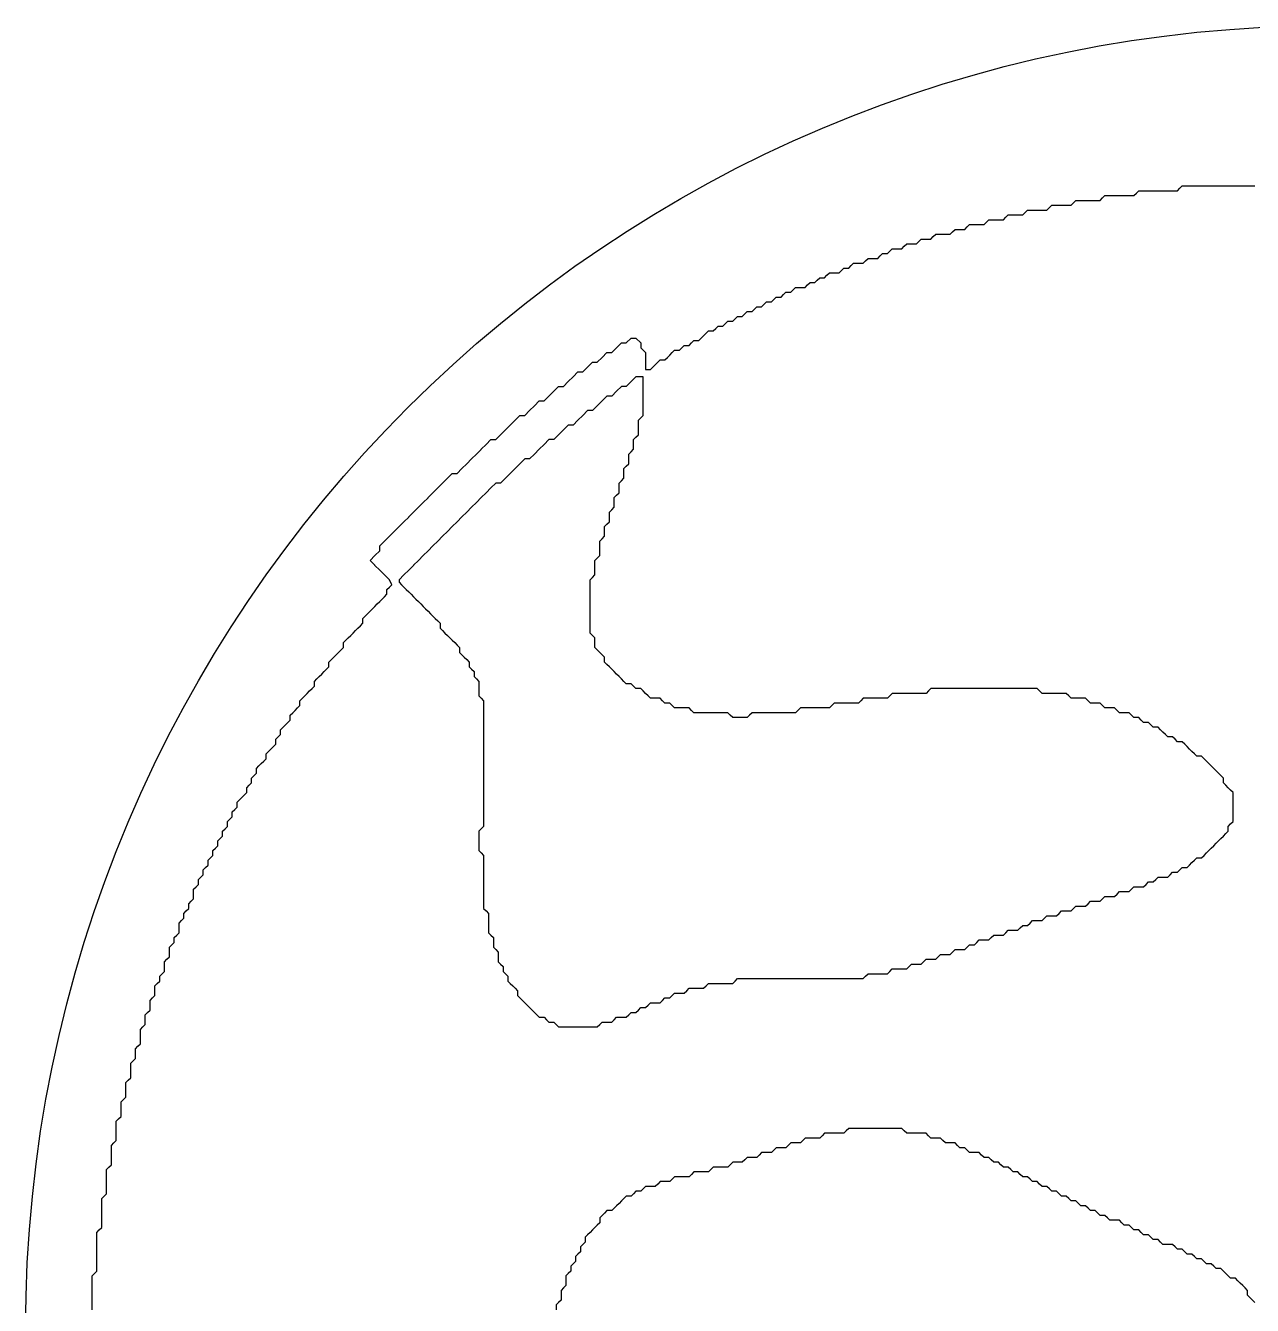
# Model space of a CAD drawing. Header units: metres. Extents: x -50 to 50, y -50 to 50.
# Drawn here: x -50 to -2.98, y 0.94 to 50 of the extents above; entities that cross this region are included whole.
import ezdxf

# ---------------------------------------------------------------- set-up
doc = ezdxf.new("R2010")
doc.units = ezdxf.units.M

msp = doc.modelspace()

# ---------------------------------------------------------------- linework, layer by layer
at = {"color": 5}
for points in [[(-47.453, 0.773), (-47.453, 0.958), (-47.453, 1.143), (-47.453, 1.329), (-47.453, 1.514), (-47.453, 1.699), (-47.453, 1.884), (-47.453, 2.07), (-47.361, 2.162), (-47.268, 2.255), (-47.268, 2.44), (-47.268, 2.626), (-47.268, 2.811), (-47.268, 2.996), (-47.268, 3.182), (-47.268, 3.367), (-47.268, 3.552), (-47.268, 3.737), (-47.175, 3.83), (-47.083, 3.923), (-47.083, 4.108), (-47.083, 4.293), (-47.083, 4.479), (-47.083, 4.664), (-47.083, 4.849), (-47.083, 5.035), (-46.99, 5.127), (-46.897, 5.22), (-46.897, 5.405), (-46.897, 5.591), (-46.897, 5.776), (-46.897, 5.961), (-46.897, 6.146), (-46.805, 6.239), (-46.712, 6.332), (-46.712, 6.517), (-46.712, 6.702), (-46.712, 6.888), (-46.712, 7.073), (-46.619, 7.166), (-46.527, 7.258), (-46.527, 7.444), (-46.527, 7.629), (-46.527, 7.814), (-46.527, 7.999), (-46.434, 8.092), (-46.341, 8.185), (-46.341, 8.37), (-46.341, 8.555), (-46.341, 8.741), (-46.249, 8.833), (-46.156, 8.926), (-46.156, 9.111), (-46.156, 9.297), (-46.156, 9.482), (-46.063, 9.575), (-45.971, 9.667), (-45.971, 9.853), (-45.971, 10.038), (-45.971, 10.223), (-45.878, 10.316), (-45.785, 10.408), (-45.785, 10.594), (-45.785, 10.779), (-45.693, 10.872), (-45.6, 10.964), (-45.6, 11.15), (-45.6, 11.335), (-45.6, 11.52), (-45.508, 11.613), (-45.415, 11.706), (-45.415, 11.891), (-45.415, 12.076), (-45.322, 12.169), (-45.23, 12.261), (-45.23, 12.447), (-45.23, 12.632), (-45.137, 12.725), (-45.044, 12.817), (-45.044, 13.003), (-45.044, 13.188), (-44.952, 13.281), (-44.859, 13.373), (-44.859, 13.559), (-44.766, 13.651), (-44.674, 13.744), (-44.674, 13.929), (-44.674, 14.115), (-44.581, 14.207), (-44.488, 14.3), (-44.488, 14.485), (-44.488, 14.67), (-44.396, 14.763), (-44.303, 14.856), (-44.303, 15.041), (-44.21, 15.134), (-44.118, 15.226), (-44.118, 15.412), (-44.118, 15.597), (-44.025, 15.69), (-43.932, 15.782), (-43.932, 15.968), (-43.84, 16.06), (-43.747, 16.153), (-43.747, 16.338), (-43.654, 16.431), (-43.562, 16.523), (-43.562, 16.709), (-43.562, 16.894), (-43.469, 16.987), (-43.377, 17.079), (-43.377, 17.265), (-43.284, 17.357), (-43.191, 17.45), (-43.191, 17.635), (-43.099, 17.728), (-43.006, 17.821), (-43.006, 18.006), (-42.913, 18.099), (-42.821, 18.191), (-42.821, 18.377), (-42.728, 18.469), (-42.635, 18.562), (-42.635, 18.747), (-42.543, 18.84), (-42.45, 18.932), (-42.45, 19.118), (-42.357, 19.21), (-42.265, 19.303), (-42.265, 19.488), (-42.172, 19.581), (-42.079, 19.674), (-42.079, 19.859), (-41.987, 19.952), (-41.894, 20.044), (-41.894, 20.23), (-41.801, 20.322), (-41.709, 20.415), (-41.616, 20.508), (-41.523, 20.6), (-41.523, 20.785), (-41.431, 20.878), (-41.338, 20.971), (-41.338, 21.156), (-41.245, 21.249), (-41.153, 21.341), (-41.153, 21.527), (-41.06, 21.619), (-40.968, 21.712), (-40.875, 21.805), (-40.782, 21.897), (-40.782, 22.083), (-40.69, 22.175), (-40.597, 22.268), (-40.504, 22.361), (-40.412, 22.453), (-40.412, 22.639), (-40.319, 22.731), (-40.226, 22.824), (-40.226, 23.009), (-40.134, 23.102), (-40.041, 23.194), (-39.948, 23.287), (-39.856, 23.38), (-39.856, 23.565), (-39.763, 23.658), (-39.67, 23.75), (-39.578, 23.843), (-39.485, 23.936), (-39.485, 24.121), (-39.392, 24.214), (-39.3, 24.306), (-39.207, 24.399), (-39.114, 24.492), (-39.022, 24.584), (-38.929, 24.677), (-38.929, 24.862), (-38.837, 24.955), (-38.744, 25.047), (-38.651, 25.14), (-38.559, 25.233), (-38.466, 25.325), (-38.373, 25.418), (-38.373, 25.603), (-38.281, 25.696), (-38.188, 25.789), (-38.095, 25.881), (-38.003, 25.974), (-37.91, 26.067), (-37.817, 26.159), (-37.817, 26.345), (-37.725, 26.437), (-37.632, 26.53), (-37.539, 26.623), (-37.447, 26.715), (-37.354, 26.808), (-37.261, 26.901), (-37.169, 26.993), (-37.076, 27.086), (-37.076, 27.271), (-36.983, 27.364), (-36.891, 27.456), (-36.798, 27.549), (-36.706, 27.642), (-36.613, 27.734), (-36.52, 27.827), (-36.428, 27.92), (-36.335, 28.012), (-36.242, 28.105), (-36.15, 28.198), (-36.15, 28.383), (-36.057, 28.476), (-35.964, 28.568), (-36.057, 28.754), (-36.057, 28.754), (-36.242, 28.939), (-36.242, 28.939), (-36.427, 29.124), (-36.428, 29.125), (-36.613, 29.309), (-36.613, 29.31), (-36.798, 29.495), (-36.613, 29.68), (-36.613, 29.68), (-36.428, 29.865), (-36.427, 29.865), (-36.427, 30.051), (-36.242, 30.236), (-36.242, 30.236), (-36.057, 30.421), (-36.057, 30.421), (-35.872, 30.606), (-35.871, 30.607), (-35.686, 30.792), (-35.686, 30.792), (-35.501, 30.977), (-35.501, 30.977), (-35.316, 31.162), (-35.315, 31.163), (-35.13, 31.347), (-35.13, 31.348), (-34.945, 31.533), (-34.945, 31.533), (-34.76, 31.718), (-34.759, 31.718), (-34.575, 31.903), (-34.574, 31.904), (-34.389, 32.089), (-34.389, 32.089), (-34.204, 32.274), (-34.204, 32.274), (-34.019, 32.459), (-34.018, 32.46), (-33.833, 32.645), (-33.833, 32.645), (-33.648, 32.83), (-33.463, 32.83), (-33.462, 32.83), (-33.277, 33.015), (-33.277, 33.016), (-33.092, 33.201), (-33.092, 33.201), (-32.907, 33.386), (-32.906, 33.386), (-32.721, 33.571), (-32.721, 33.572), (-32.536, 33.756), (-32.536, 33.757), (-32.351, 33.942), (-32.351, 33.942), (-32.166, 34.127), (-31.98, 34.127), (-31.98, 34.127), (-31.795, 34.312), (-31.795, 34.313), (-31.61, 34.498), (-31.609, 34.498), (-31.424, 34.683), (-31.424, 34.683), (-31.239, 34.868), (-31.239, 34.869), (-31.054, 35.054), (-30.868, 35.054), (-30.868, 35.054), (-30.683, 35.239), (-30.683, 35.239), (-30.498, 35.424), (-30.497, 35.425), (-30.313, 35.609), (-30.127, 35.609), (-30.127, 35.61), (-29.942, 35.795), (-29.942, 35.795), (-29.757, 35.98), (-29.756, 35.98), (-29.571, 36.165), (-29.386, 36.165), (-29.386, 36.166), (-29.201, 36.351), (-29.2, 36.351), (-29.015, 36.536), (-29.015, 36.536), (-28.83, 36.721), (-28.645, 36.721), (-28.644, 36.722), (-28.459, 36.907), (-28.459, 36.907), (-28.274, 37.092), (-28.089, 37.092), (-28.089, 37.092), (-27.904, 37.277), (-27.903, 37.278), (-27.718, 37.463), (-27.533, 37.463), (-27.533, 37.463), (-27.348, 37.648), (-27.347, 37.648), (-27.162, 37.833), (-26.977, 37.833), (-26.977, 37.834), (-26.792, 38.018), (-26.606, 38.018), (-26.422, 37.834), (-26.422, 37.648), (-26.421, 37.648), (-26.236, 37.463), (-26.236, 37.278), (-26.236, 37.092), (-26.236, 36.907), (-26.236, 36.814), (-26.051, 36.814), (-25.958, 36.907), (-25.865, 37), (-25.773, 37.092), (-25.68, 37.185), (-25.495, 37.185), (-25.402, 37.278), (-25.309, 37.37), (-25.217, 37.463), (-25.124, 37.556), (-24.939, 37.556), (-24.846, 37.648), (-24.753, 37.741), (-24.568, 37.741), (-24.475, 37.834), (-24.383, 37.926), (-24.197, 37.926), (-24.105, 38.019), (-24.012, 38.111), (-23.92, 38.204), (-23.827, 38.297), (-23.642, 38.297), (-23.549, 38.389), (-23.456, 38.482), (-23.271, 38.482), (-23.178, 38.575), (-23.086, 38.667), (-22.9, 38.667), (-22.808, 38.76), (-22.715, 38.853), (-22.53, 38.853), (-22.437, 38.945), (-22.344, 39.038), (-22.159, 39.038), (-22.066, 39.131), (-21.974, 39.223), (-21.789, 39.223), (-21.696, 39.316), (-21.603, 39.409), (-21.418, 39.409), (-21.325, 39.501), (-21.233, 39.594), (-21.047, 39.594), (-20.955, 39.687), (-20.862, 39.779), (-20.677, 39.779), (-20.584, 39.872), (-20.491, 39.965), (-20.306, 39.965), (-20.121, 39.965), (-20.028, 40.057), (-19.935, 40.15), (-19.75, 40.15), (-19.658, 40.242), (-19.565, 40.335), (-19.38, 40.335), (-19.287, 40.428), (-19.194, 40.52), (-19.009, 40.52), (-18.824, 40.52), (-18.731, 40.613), (-18.638, 40.706), (-18.453, 40.706), (-18.36, 40.798), (-18.268, 40.891), (-18.082, 40.891), (-17.897, 40.891), (-17.804, 40.984), (-17.712, 41.076), (-17.527, 41.076), (-17.341, 41.076), (-17.249, 41.169), (-17.156, 41.262), (-16.971, 41.262), (-16.878, 41.354), (-16.785, 41.447), (-16.6, 41.447), (-16.415, 41.447), (-16.322, 41.54), (-16.229, 41.632), (-16.044, 41.632), (-15.859, 41.632), (-15.766, 41.725), (-15.673, 41.818), (-15.488, 41.818), (-15.303, 41.818), (-15.21, 41.91), (-15.118, 42.003), (-14.932, 42.003), (-14.747, 42.003), (-14.562, 42.003), (-14.469, 42.096), (-14.376, 42.188), (-14.191, 42.188), (-14.006, 42.188), (-13.913, 42.281), (-13.82, 42.373), (-13.635, 42.373), (-13.45, 42.373), (-13.265, 42.373), (-13.172, 42.466), (-13.079, 42.559), (-12.894, 42.559), (-12.709, 42.559), (-12.523, 42.559), (-12.431, 42.651), (-12.338, 42.744), (-12.153, 42.744), (-11.967, 42.744), (-11.782, 42.744), (-11.689, 42.837), (-11.597, 42.929), (-11.411, 42.929), (-11.226, 42.929), (-11.041, 42.929), (-10.856, 42.929), (-10.763, 43.022), (-10.67, 43.115), (-10.485, 43.115), (-10.3, 43.115), (-10.114, 43.115), (-9.929, 43.115), (-9.836, 43.207), (-9.744, 43.3), (-9.558, 43.3), (-9.373, 43.3), (-9.188, 43.3), (-9.003, 43.3), (-8.817, 43.3), (-8.725, 43.393), (-8.632, 43.485), (-8.447, 43.485), (-8.261, 43.485), (-8.076, 43.485), (-7.891, 43.485), (-7.705, 43.485), (-7.52, 43.485), (-7.427, 43.578), (-7.335, 43.671), (-7.149, 43.671), (-6.964, 43.671), (-6.779, 43.671), (-6.594, 43.671), (-6.408, 43.671), (-6.223, 43.671), (-6.038, 43.671), (-5.852, 43.671), (-5.76, 43.763), (-5.667, 43.856), (-5.482, 43.856), (-5.296, 43.856), (-5.111, 43.856), (-4.926, 43.856), (-4.741, 43.856), (-4.555, 43.856), (-4.37, 43.856), (-4.185, 43.856), (-3.999, 43.856), (-3.814, 43.856), (-3.629, 43.856), (-3.443, 43.856), (-3.258, 43.856), (-3.073, 43.856), (-2.887, 43.856)], [(-2.887, 1.051), (-2.98, 1.143), (-3.073, 1.236), (-3.165, 1.329), (-3.165, 1.514), (-3.258, 1.606), (-3.351, 1.699), (-3.443, 1.792), (-3.536, 1.884), (-3.629, 1.977), (-3.814, 1.977), (-3.907, 2.07), (-3.999, 2.162), (-4.092, 2.255), (-4.185, 2.348), (-4.37, 2.348), (-4.463, 2.44), (-4.555, 2.533), (-4.741, 2.533), (-4.833, 2.626), (-4.926, 2.718), (-5.111, 2.718), (-5.204, 2.811), (-5.296, 2.904), (-5.482, 2.904), (-5.574, 2.996), (-5.667, 3.089), (-5.852, 3.089), (-5.945, 3.182), (-6.038, 3.274), (-6.223, 3.274), (-6.408, 3.274), (-6.501, 3.367), (-6.594, 3.46), (-6.779, 3.46), (-6.872, 3.552), (-6.964, 3.645), (-7.149, 3.645), (-7.242, 3.737), (-7.335, 3.83), (-7.52, 3.83), (-7.613, 3.923), (-7.705, 4.015), (-7.891, 4.015), (-7.983, 4.108), (-8.076, 4.201), (-8.261, 4.201), (-8.447, 4.201), (-8.539, 4.293), (-8.632, 4.386), (-8.817, 4.386), (-8.91, 4.479), (-9.003, 4.571), (-9.188, 4.571), (-9.28, 4.664), (-9.373, 4.757), (-9.558, 4.757), (-9.651, 4.849), (-9.744, 4.942), (-9.929, 4.942), (-10.022, 5.035), (-10.114, 5.127), (-10.3, 5.127), (-10.392, 5.22), (-10.485, 5.313), (-10.67, 5.313), (-10.763, 5.405), (-10.856, 5.498), (-11.041, 5.498), (-11.134, 5.591), (-11.226, 5.683), (-11.411, 5.683), (-11.504, 5.776), (-11.597, 5.868), (-11.782, 5.868), (-11.875, 5.961), (-11.967, 6.054), (-12.153, 6.054), (-12.245, 6.146), (-12.338, 6.239), (-12.523, 6.239), (-12.616, 6.332), (-12.709, 6.424), (-12.894, 6.424), (-12.987, 6.517), (-13.079, 6.61), (-13.265, 6.61), (-13.357, 6.702), (-13.45, 6.795), (-13.635, 6.795), (-13.82, 6.795), (-13.913, 6.888), (-14.006, 6.98), (-14.191, 6.98), (-14.284, 7.073), (-14.376, 7.166), (-14.562, 7.166), (-14.747, 7.166), (-14.84, 7.258), (-14.932, 7.351), (-15.118, 7.351), (-15.303, 7.351), (-15.396, 7.444), (-15.488, 7.536), (-15.673, 7.536), (-15.859, 7.536), (-16.044, 7.536), (-16.229, 7.536), (-16.322, 7.629), (-16.415, 7.722), (-16.6, 7.722), (-16.785, 7.722), (-16.971, 7.722), (-17.156, 7.722), (-17.341, 7.722), (-17.527, 7.722), (-17.712, 7.722), (-17.897, 7.722), (-18.082, 7.722), (-18.268, 7.722), (-18.453, 7.722), (-18.546, 7.629), (-18.638, 7.536), (-18.824, 7.536), (-19.009, 7.536), (-19.194, 7.536), (-19.38, 7.536), (-19.472, 7.444), (-19.565, 7.351), (-19.75, 7.351), (-19.935, 7.351), (-20.121, 7.351), (-20.213, 7.258), (-20.306, 7.166), (-20.491, 7.166), (-20.677, 7.166), (-20.769, 7.073), (-20.862, 6.98), (-21.047, 6.98), (-21.233, 6.98), (-21.325, 6.888), (-21.418, 6.795), (-21.603, 6.795), (-21.789, 6.795), (-21.881, 6.702), (-21.974, 6.61), (-22.159, 6.61), (-22.344, 6.61), (-22.437, 6.517), (-22.53, 6.424), (-22.715, 6.424), (-22.9, 6.424), (-22.993, 6.332), (-23.086, 6.239), (-23.271, 6.239), (-23.456, 6.239), (-23.642, 6.239), (-23.734, 6.146), (-23.827, 6.054), (-24.012, 6.054), (-24.197, 6.054), (-24.383, 6.054), (-24.475, 5.961), (-24.568, 5.868), (-24.753, 5.868), (-24.939, 5.868), (-25.124, 5.868), (-25.217, 5.776), (-25.309, 5.683), (-25.495, 5.683), (-25.68, 5.683), (-25.773, 5.591), (-25.865, 5.498), (-26.051, 5.498), (-26.236, 5.498), (-26.328, 5.405), (-26.421, 5.313), (-26.606, 5.313), (-26.699, 5.22), (-26.792, 5.127), (-26.977, 5.127), (-27.07, 5.035), (-27.162, 4.942), (-27.255, 4.849), (-27.348, 4.757), (-27.44, 4.664), (-27.533, 4.571), (-27.718, 4.571), (-27.811, 4.479), (-27.904, 4.386), (-27.996, 4.293), (-27.996, 4.108), (-28.089, 4.015), (-28.182, 3.923), (-28.274, 3.83), (-28.367, 3.737), (-28.459, 3.645), (-28.552, 3.552), (-28.552, 3.367), (-28.645, 3.274), (-28.737, 3.182), (-28.737, 2.996), (-28.83, 2.904), (-28.923, 2.811), (-28.923, 2.626), (-29.015, 2.533), (-29.108, 2.44), (-29.108, 2.255), (-29.201, 2.162), (-29.293, 2.07), (-29.293, 1.884), (-29.293, 1.699), (-29.386, 1.606), (-29.479, 1.514), (-29.479, 1.329), (-29.479, 1.143), (-29.571, 1.051), (-29.664, 0.958), (-29.664, 0.773)]]:
    msp.add_lwpolyline(points, dxfattribs=at)
msp.add_lwpolyline([(-27.996, 11.706), (-27.904, 11.798), (-27.718, 11.798), (-27.533, 11.798), (-27.44, 11.891), (-27.348, 11.984), (-27.162, 11.984), (-26.977, 11.984), (-26.884, 12.076), (-26.792, 12.169), (-26.606, 12.169), (-26.514, 12.261), (-26.421, 12.354), (-26.236, 12.354), (-26.143, 12.447), (-26.051, 12.539), (-25.865, 12.539), (-25.68, 12.539), (-25.587, 12.632), (-25.495, 12.725), (-25.309, 12.725), (-25.217, 12.817), (-25.124, 12.91), (-24.939, 12.91), (-24.753, 12.91), (-24.661, 13.003), (-24.568, 13.095), (-24.383, 13.095), (-24.197, 13.095), (-24.012, 13.095), (-23.92, 13.188), (-23.827, 13.281), (-23.642, 13.281), (-23.456, 13.281), (-23.271, 13.281), (-23.086, 13.281), (-22.9, 13.281), (-22.808, 13.373), (-22.715, 13.466), (-22.53, 13.466), (-22.344, 13.466), (-22.159, 13.466), (-21.974, 13.466), (-21.789, 13.466), (-21.603, 13.466), (-21.418, 13.466), (-21.233, 13.466), (-21.047, 13.466), (-20.862, 13.466), (-20.677, 13.466), (-20.491, 13.466), (-20.306, 13.466), (-20.121, 13.466), (-19.935, 13.466), (-19.75, 13.466), (-19.565, 13.466), (-19.38, 13.466), (-19.194, 13.466), (-19.009, 13.466), (-18.824, 13.466), (-18.638, 13.466), (-18.453, 13.466), (-18.268, 13.466), (-18.082, 13.466), (-17.897, 13.466), (-17.804, 13.559), (-17.712, 13.651), (-17.527, 13.651), (-17.341, 13.651), (-17.156, 13.651), (-16.971, 13.651), (-16.878, 13.744), (-16.785, 13.837), (-16.6, 13.837), (-16.415, 13.837), (-16.229, 13.837), (-16.137, 13.929), (-16.044, 14.022), (-15.859, 14.022), (-15.673, 14.022), (-15.581, 14.115), (-15.488, 14.207), (-15.303, 14.207), (-15.118, 14.207), (-15.025, 14.3), (-14.932, 14.392), (-14.747, 14.392), (-14.562, 14.392), (-14.469, 14.485), (-14.376, 14.578), (-14.191, 14.578), (-14.006, 14.578), (-13.913, 14.67), (-13.82, 14.763), (-13.635, 14.763), (-13.542, 14.856), (-13.45, 14.948), (-13.265, 14.948), (-13.079, 14.948), (-12.987, 15.041), (-12.894, 15.134), (-12.709, 15.134), (-12.523, 15.134), (-12.431, 15.226), (-12.338, 15.319), (-12.153, 15.319), (-11.967, 15.319), (-11.875, 15.412), (-11.782, 15.504), (-11.597, 15.504), (-11.504, 15.597), (-11.411, 15.69), (-11.226, 15.69), (-11.041, 15.69), (-10.948, 15.782), (-10.856, 15.875), (-10.67, 15.875), (-10.485, 15.875), (-10.392, 15.968), (-10.3, 16.06), (-10.114, 16.06), (-9.929, 16.06), (-9.836, 16.153), (-9.744, 16.246), (-9.558, 16.246), (-9.373, 16.246), (-9.28, 16.338), (-9.188, 16.431), (-9.003, 16.431), (-8.817, 16.431), (-8.725, 16.523), (-8.632, 16.616), (-8.447, 16.616), (-8.261, 16.616), (-8.169, 16.709), (-8.076, 16.801), (-7.891, 16.801), (-7.705, 16.801), (-7.613, 16.894), (-7.52, 16.987), (-7.335, 16.987), (-7.149, 16.987), (-7.057, 17.079), (-6.964, 17.172), (-6.779, 17.172), (-6.686, 17.265), (-6.594, 17.357), (-6.408, 17.357), (-6.223, 17.357), (-6.13, 17.45), (-6.038, 17.543), (-5.852, 17.543), (-5.76, 17.635), (-5.667, 17.728), (-5.482, 17.728), (-5.389, 17.821), (-5.296, 17.913), (-5.204, 18.006), (-5.111, 18.099), (-4.926, 18.099), (-4.833, 18.191), (-4.741, 18.284), (-4.648, 18.377), (-4.555, 18.469), (-4.463, 18.562), (-4.37, 18.654), (-4.277, 18.747), (-4.185, 18.84), (-4.092, 18.932), (-3.999, 19.025), (-3.907, 19.118), (-3.907, 19.303), (-3.814, 19.396), (-3.721, 19.488), (-3.721, 19.674), (-3.721, 19.859), (-3.721, 20.044), (-3.721, 20.23), (-3.721, 20.415), (-3.721, 20.6), (-3.814, 20.693), (-3.907, 20.785), (-3.999, 20.878), (-4.092, 20.971), (-4.092, 21.156), (-4.185, 21.249), (-4.277, 21.341), (-4.37, 21.434), (-4.463, 21.527), (-4.555, 21.619), (-4.648, 21.712), (-4.741, 21.805), (-4.833, 21.897), (-4.926, 21.99), (-5.111, 21.99), (-5.204, 22.083), (-5.296, 22.175), (-5.389, 22.268), (-5.482, 22.361), (-5.574, 22.453), (-5.667, 22.546), (-5.852, 22.546), (-5.945, 22.639), (-6.038, 22.731), (-6.223, 22.731), (-6.316, 22.824), (-6.408, 22.916), (-6.501, 23.009), (-6.594, 23.102), (-6.779, 23.102), (-6.872, 23.194), (-6.964, 23.287), (-7.149, 23.287), (-7.242, 23.38), (-7.335, 23.472), (-7.52, 23.472), (-7.613, 23.565), (-7.705, 23.658), (-7.891, 23.658), (-8.076, 23.658), (-8.169, 23.75), (-8.261, 23.843), (-8.447, 23.843), (-8.632, 23.843), (-8.725, 23.936), (-8.817, 24.028), (-9.003, 24.028), (-9.188, 24.028), (-9.28, 24.121), (-9.373, 24.214), (-9.558, 24.214), (-9.744, 24.214), (-9.929, 24.214), (-10.022, 24.306), (-10.114, 24.399), (-10.3, 24.399), (-10.485, 24.399), (-10.67, 24.399), (-10.856, 24.399), (-11.041, 24.399), (-11.134, 24.492), (-11.226, 24.584), (-11.411, 24.584), (-11.597, 24.584), (-11.782, 24.584), (-11.967, 24.584), (-12.153, 24.584), (-12.338, 24.584), (-12.523, 24.584), (-12.709, 24.584), (-12.894, 24.584), (-13.079, 24.584), (-13.265, 24.584), (-13.45, 24.584), (-13.635, 24.584), (-13.82, 24.584), (-14.006, 24.584), (-14.191, 24.584), (-14.376, 24.584), (-14.562, 24.584), (-14.747, 24.584), (-14.932, 24.584), (-15.118, 24.584), (-15.303, 24.584), (-15.396, 24.492), (-15.488, 24.399), (-15.673, 24.399), (-15.859, 24.399), (-16.044, 24.399), (-16.229, 24.399), (-16.415, 24.399), (-16.6, 24.399), (-16.785, 24.399), (-16.878, 24.306), (-16.971, 24.214), (-17.156, 24.214), (-17.341, 24.214), (-17.527, 24.214), (-17.712, 24.214), (-17.897, 24.214), (-17.99, 24.121), (-18.082, 24.028), (-18.268, 24.028), (-18.453, 24.028), (-18.638, 24.028), (-18.824, 24.028), (-19.009, 24.028), (-19.102, 23.936), (-19.194, 23.843), (-19.38, 23.843), (-19.565, 23.843), (-19.75, 23.843), (-19.935, 23.843), (-20.121, 23.843), (-20.306, 23.843), (-20.399, 23.75), (-20.491, 23.658), (-20.677, 23.658), (-20.862, 23.658), (-21.047, 23.658), (-21.233, 23.658), (-21.418, 23.658), (-21.603, 23.658), (-21.789, 23.658), (-21.974, 23.658), (-22.159, 23.658), (-22.252, 23.565), (-22.344, 23.472), (-22.53, 23.472), (-22.715, 23.472), (-22.9, 23.472), (-22.993, 23.565), (-23.086, 23.658), (-23.271, 23.658), (-23.456, 23.658), (-23.642, 23.658), (-23.827, 23.658), (-24.012, 23.658), (-24.197, 23.658), (-24.383, 23.658), (-24.475, 23.75), (-24.568, 23.843), (-24.753, 23.843), (-24.939, 23.843), (-25.124, 23.843), (-25.217, 23.936), (-25.309, 24.028), (-25.495, 24.028), (-25.587, 24.121), (-25.68, 24.214), (-25.865, 24.214), (-26.051, 24.214), (-26.143, 24.306), (-26.236, 24.399), (-26.328, 24.492), (-26.421, 24.584), (-26.606, 24.584), (-26.699, 24.677), (-26.792, 24.77), (-26.977, 24.77), (-27.07, 24.862), (-27.162, 24.955), (-27.255, 25.047), (-27.348, 25.14), (-27.44, 25.233), (-27.533, 25.325), (-27.626, 25.418), (-27.718, 25.511), (-27.811, 25.603), (-27.811, 25.789), (-27.904, 25.881), (-27.996, 25.974), (-28.089, 26.067), (-28.182, 26.159), (-28.182, 26.345), (-28.182, 26.53), (-28.274, 26.623), (-28.367, 26.715), (-28.367, 26.901), (-28.367, 27.086), (-28.367, 27.271), (-28.367, 27.456), (-28.367, 27.642), (-28.367, 27.827), (-28.367, 28.012), (-28.367, 28.198), (-28.367, 28.383), (-28.367, 28.568), (-28.367, 28.754), (-28.274, 28.846), (-28.182, 28.939), (-28.182, 29.124), (-28.182, 29.309), (-28.182, 29.495), (-28.089, 29.587), (-27.996, 29.68), (-27.996, 29.865), (-27.996, 30.051), (-27.996, 30.236), (-27.904, 30.329), (-27.811, 30.421), (-27.811, 30.607), (-27.811, 30.792), (-27.718, 30.885), (-27.626, 30.977), (-27.626, 31.163), (-27.626, 31.348), (-27.533, 31.44), (-27.44, 31.533), (-27.44, 31.718), (-27.44, 31.904), (-27.348, 31.996), (-27.255, 32.089), (-27.255, 32.274), (-27.255, 32.46), (-27.162, 32.552), (-27.07, 32.645), (-27.07, 32.83), (-27.07, 33.016), (-26.977, 33.108), (-26.884, 33.201), (-26.884, 33.386), (-26.884, 33.572), (-26.792, 33.664), (-26.699, 33.757), (-26.699, 33.942), (-26.699, 34.127), (-26.606, 34.22), (-26.514, 34.313), (-26.514, 34.498), (-26.514, 34.683), (-26.514, 34.869), (-26.421, 34.961), (-26.328, 35.054), (-26.328, 35.239), (-26.328, 35.425), (-26.328, 35.61), (-26.328, 35.795), (-26.328, 35.98), (-26.328, 36.166), (-26.328, 36.351), (-26.328, 36.536), (-26.421, 36.537), (-26.606, 36.537), (-26.607, 36.536), (-26.792, 36.351), (-26.792, 36.351), (-26.977, 36.166), (-27.162, 36.166), (-27.163, 36.166), (-27.348, 35.981), (-27.348, 35.98), (-27.533, 35.796), (-27.718, 35.796), (-27.719, 35.795), (-27.904, 35.61), (-27.904, 35.61), (-28.089, 35.425), (-28.089, 35.425), (-28.274, 35.24), (-28.459, 35.24), (-28.46, 35.239), (-28.645, 35.054), (-28.645, 35.054), (-28.83, 34.869), (-28.83, 34.869), (-29.015, 34.684), (-29.201, 34.684), (-29.201, 34.683), (-29.386, 34.498), (-29.386, 34.498), (-29.571, 34.313), (-29.572, 34.313), (-29.757, 34.128), (-29.942, 34.128), (-29.942, 34.127), (-30.127, 33.942), (-30.128, 33.942), (-30.313, 33.757), (-30.313, 33.757), (-30.498, 33.572), (-30.498, 33.572), (-30.683, 33.387), (-30.868, 33.387), (-30.869, 33.386), (-31.054, 33.201), (-31.054, 33.201), (-31.239, 33.016), (-31.239, 33.016), (-31.424, 32.831), (-31.425, 32.83), (-31.61, 32.645), (-31.61, 32.645), (-31.795, 32.46), (-31.98, 32.46), (-31.981, 32.46), (-32.166, 32.275), (-32.166, 32.274), (-32.351, 32.089), (-32.351, 32.089), (-32.536, 31.904), (-32.537, 31.904), (-32.721, 31.719), (-32.722, 31.718), (-32.907, 31.534), (-32.907, 31.533), (-33.092, 31.348), (-33.092, 31.348), (-33.277, 31.163), (-33.278, 31.163), (-33.463, 30.978), (-33.463, 30.977), (-33.648, 30.792), (-33.648, 30.792), (-33.833, 30.607), (-33.834, 30.607), (-34.019, 30.422), (-34.019, 30.421), (-34.204, 30.236), (-34.204, 30.236), (-34.389, 30.051), (-34.39, 30.051), (-34.575, 29.866), (-34.575, 29.865), (-34.76, 29.68), (-34.76, 29.68), (-34.945, 29.495), (-34.946, 29.495), (-35.13, 29.31), (-35.131, 29.309), (-35.316, 29.125), (-35.316, 29.124), (-35.501, 28.939), (-35.501, 28.939), (-35.686, 28.754), (-35.687, 28.754), (-35.686, 28.661), (-35.594, 28.568), (-35.501, 28.476), (-35.408, 28.383), (-35.316, 28.29), (-35.223, 28.198), (-35.13, 28.105), (-35.038, 28.012), (-34.945, 27.92), (-34.852, 27.827), (-34.76, 27.734), (-34.667, 27.642), (-34.575, 27.549), (-34.482, 27.456), (-34.389, 27.364), (-34.297, 27.271), (-34.204, 27.178), (-34.111, 27.086), (-34.111, 26.901), (-34.019, 26.808), (-33.926, 26.715), (-33.833, 26.623), (-33.741, 26.53), (-33.648, 26.437), (-33.555, 26.345), (-33.463, 26.252), (-33.37, 26.159), (-33.37, 25.974), (-33.277, 25.881), (-33.185, 25.789), (-33.092, 25.696), (-32.999, 25.603), (-32.999, 25.418), (-32.907, 25.325), (-32.814, 25.233), (-32.814, 25.047), (-32.721, 24.955), (-32.629, 24.862), (-32.629, 24.677), (-32.629, 24.492), (-32.629, 24.306), (-32.536, 24.214), (-32.444, 24.121), (-32.444, 23.936), (-32.444, 23.75), (-32.444, 23.565), (-32.444, 23.38), (-32.444, 23.194), (-32.444, 23.009), (-32.444, 22.824), (-32.444, 22.639), (-32.444, 22.453), (-32.444, 22.268), (-32.444, 22.083), (-32.444, 21.897), (-32.444, 21.712), (-32.444, 21.527), (-32.444, 21.341), (-32.444, 21.156), (-32.444, 20.971), (-32.444, 20.785), (-32.444, 20.6), (-32.444, 20.415), (-32.444, 20.23), (-32.444, 20.044), (-32.444, 19.859), (-32.444, 19.674), (-32.444, 19.488), (-32.444, 19.303), (-32.536, 19.21), (-32.629, 19.118), (-32.629, 18.932), (-32.629, 18.747), (-32.629, 18.562), (-32.629, 18.377), (-32.536, 18.284), (-32.444, 18.191), (-32.444, 18.006), (-32.444, 17.821), (-32.444, 17.635), (-32.444, 17.45), (-32.444, 17.265), (-32.444, 17.079), (-32.444, 16.894), (-32.444, 16.709), (-32.444, 16.523), (-32.444, 16.338), (-32.444, 16.153), (-32.351, 16.06), (-32.258, 15.968), (-32.258, 15.782), (-32.258, 15.597), (-32.258, 15.412), (-32.258, 15.226), (-32.166, 15.134), (-32.073, 15.041), (-32.073, 14.856), (-32.073, 14.67), (-31.98, 14.578), (-31.888, 14.485), (-31.888, 14.3), (-31.888, 14.115), (-31.795, 14.022), (-31.702, 13.929), (-31.702, 13.744), (-31.61, 13.651), (-31.517, 13.559), (-31.517, 13.373), (-31.424, 13.281), (-31.332, 13.188), (-31.239, 13.095), (-31.146, 13.003), (-31.146, 12.817), (-31.054, 12.725), (-30.961, 12.632), (-30.868, 12.539), (-30.776, 12.447), (-30.683, 12.354), (-30.59, 12.261), (-30.498, 12.169), (-30.405, 12.076), (-30.313, 11.984), (-30.127, 11.984), (-30.035, 11.891), (-29.942, 11.798), (-29.757, 11.798), (-29.664, 11.706), (-29.571, 11.613), (-29.386, 11.613), (-29.201, 11.613), (-29.015, 11.613), (-28.83, 11.613), (-28.645, 11.613), (-28.459, 11.613), (-28.274, 11.613), (-28.089, 11.613), (-27.996, 11.706)], close=True, dxfattribs=at)
at = {"color": 3}
msp.add_circle((0, 0), 50, dxfattribs=at)

doc.saveas('drawing.dxf')
